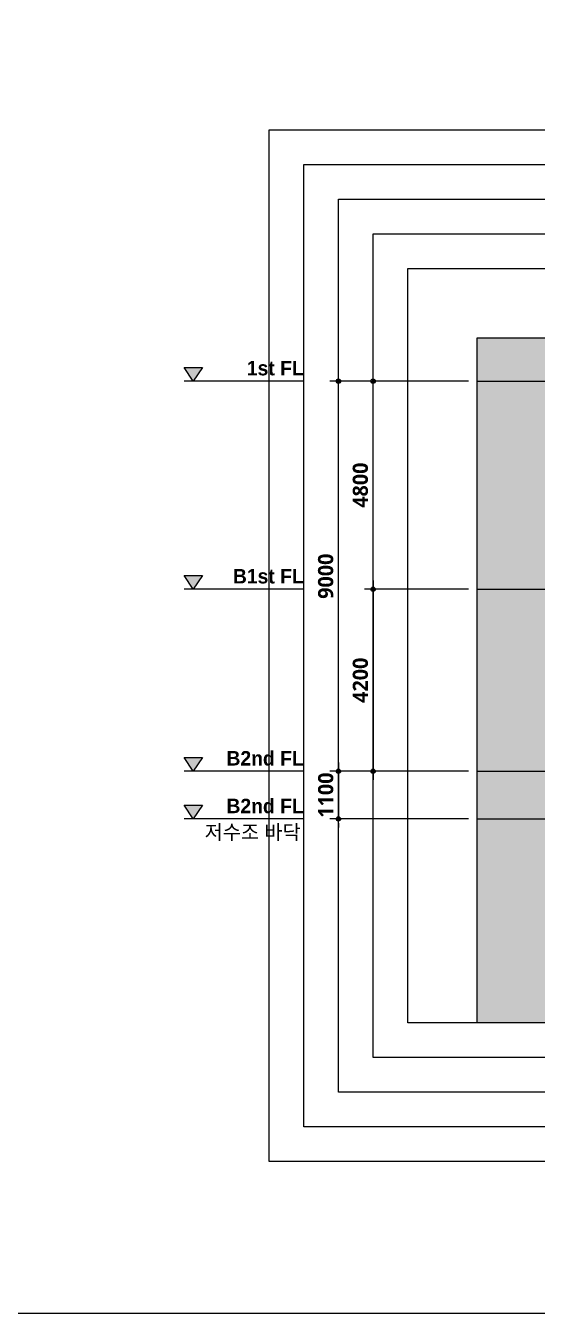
# Model space of a CAD drawing. Header units: millimetres. Extents: x 0 to 168000, y 0 to 59400.
# Drawn here: x 120105 to 131906, y 0 to 29700 of the extents above; entities that cross this region are included whole.
import ezdxf
from ezdxf.enums import TextEntityAlignment as Align

# ---------------------------------------------------------------- set-up
doc = ezdxf.new("R2010")
doc.units = ezdxf.units.MM
doc.header["$LTSCALE"] = 100
doc.linetypes.add('주단면도-1$0$STD_CENTER', pattern=[66, 60, -2, 2, -2])
doc.layers.get('Defpoints').update_dxf_attribs({"color": 153})
for name, color, linetype in [('A-MARK', 7, 'Continuous'), ('A-ST-AXIS-DIM', 7, 'Continuous'), ('AA-XXXX-TXT2', 3, 'Continuous'), ('land-sol', 252, 'Continuous'), ('주단면도-1$0$A-ST-AXIS-CEN', 252, '주단면도-1$0$STD_CENTER')]:
    doc.layers.add(name, color=color, linetype=linetype)
doc.layers.add('G(그리드1)', color=185, linetype='Continuous', plot=False)
doc.styles.add('2020음성 1차', font='나눔고딕Bold.ttf')
doc.styles.add('SH_진천_나눔', font='')
doc.styles.get('SH_진천_나눔').set_extended_font_data('NanumGothic', bold=True)
doc.dimstyles.new('SHP 100', dxfattribs={"dimscale": 100, "dimtxt": 3.5, "dimasz": 1, "dimexe": 2, "dimexo": 2, "dimgap": 1, "dimtad": 1, "dimdec": 0, "dimzin": 0, "dimdsep": 46, "dimtxsty": 'SH_진천_나눔', "dimblk": 'DIMDOT', "dimcen": 0.09, "dimclrd": 256, "dimclre": 256, "dimclrt": 3, "dimadec": 0, "dimazin": 1, "dimtfac": 1, "dimtdec": 0, "dimtix": 1, "dimtmove": 2, "dimatfit": 0, "dimldrblk": 'DIMDOT', "dimfxl": 1, "dimtolj": 1, "dimtzin": 0, "dimlwd": -1, "dimlwe": -1, "dimarcsym": 0})

# ---------------------------------------------------------------- blocks, each defined once
blk = doc.blocks.new('Level - GL_Architecture-538196-단면도-1')
at = {"layer": 'A-MARK'}
blk.add_hatch(color=256, dxfattribs=at).paths.add_polyline_path([(-50332, 900), (-49732, 0), (-49132, 900)], flags=0)
for p, q in [((-50332, 900), (-49132, 900)), ((-49732, 0), (-50332, 900)), ((-49132, 900), (-49732, 0)), ((-42506, 0), (-50332, 0))]:
    blk.add_line(p, q, dxfattribs=at)
blk = doc.blocks.new('DIMDOT')
at = {"color": 0}
blk.add_line((-2, 0), (2, 0), dxfattribs=at)
for radius in [0.5, 0.25]:
    blk.add_circle((0, 0), radius, dxfattribs=at)
blk = doc.blocks.new('*D9355')
at = {"layer": 'A-ST-AXIS-DIM'}
for p, q in [((130319, 21502), (127119, 21502)), ((127319, 12602), (127319, 21402)), ((130319, 12502), (127119, 12502))]:
    blk.add_line(p, q, dxfattribs=at)
at = {"layer": 'Defpoints', "color": 0}
for p in [(127319, 21502), (130519, 21502), (130519, 12502)]:
    blk.add_point(p, dxfattribs=at)
at = {"layer": 'A-ST-AXIS-DIM', "linetype": 'ByBlock', "xscale": 100, "yscale": 100, "zscale": 100}
for p, rotation in [((127319, 21502), 90), ((127319, 12502), 270)]:
    blk.add_blockref('DIMDOT', p, dxfattribs=dict(at, rotation=rotation))
at = {"layer": 'A-ST-AXIS-DIM', "color": 3, "insert": (127026, 17002), "char_height": 350, "attachment_point": 5, "rotation": 90, "style": 'SH_진천_나눔'}
blk.add_mtext('\\A1;9000', dxfattribs=at)
blk = doc.blocks.new('*D9356')
at = {"layer": 'A-ST-AXIS-DIM'}
for p, q in [((130319, 12502), (127119, 12502)), ((127319, 12602), (127319, 12702)), ((127319, 12502), (127319, 11402)), ((130319, 11402), (127119, 11402)), ((127319, 11302), (127319, 11202))]:
    blk.add_line(p, q, dxfattribs=at)
at = {"layer": 'Defpoints', "color": 0}
for p in [(130519, 12502), (127319, 11402), (130519, 11402)]:
    blk.add_point(p, dxfattribs=at)
at = {"layer": 'A-ST-AXIS-DIM', "linetype": 'ByBlock', "xscale": 100, "yscale": 100, "zscale": 100}
for p, rotation in [((127319, 12502), 270), ((127319, 11402), 90)]:
    blk.add_blockref('DIMDOT', p, dxfattribs=dict(at, rotation=rotation))
at = {"layer": 'A-ST-AXIS-DIM', "color": 3, "insert": (127027, 11952), "char_height": 350, "attachment_point": 5, "rotation": 90, "style": 'SH_진천_나눔'}
blk.add_mtext('\\A1;1100', dxfattribs=at)
blk = doc.blocks.new('*D9357')
at = {"layer": 'A-ST-AXIS-DIM'}
for p, q in [((130319, 16702), (127919, 16702)), ((128119, 16602), (128119, 12602)), ((130319, 12502), (127919, 12502))]:
    blk.add_line(p, q, dxfattribs=at)
at = {"layer": 'Defpoints', "color": 0}
for p in [(130519, 16702), (128119, 12502), (130519, 12502)]:
    blk.add_point(p, dxfattribs=at)
at = {"layer": 'A-ST-AXIS-DIM', "linetype": 'ByBlock', "xscale": 100, "yscale": 100, "zscale": 100}
for p, rotation in [((128119, 16702), 90), ((128119, 12502), 270)]:
    blk.add_blockref('DIMDOT', p, dxfattribs=dict(at, rotation=rotation))
at = {"layer": 'A-ST-AXIS-DIM', "color": 3, "insert": (127826, 14602), "char_height": 350, "attachment_point": 5, "rotation": 90, "style": 'SH_진천_나눔'}
blk.add_mtext('\\A1;4200', dxfattribs=at)
blk = doc.blocks.new('*D9358')
at = {"layer": 'A-ST-AXIS-DIM'}
for p, q in [((130319, 21502), (127919, 21502)), ((128119, 16802), (128119, 21402)), ((130319, 16702), (127919, 16702))]:
    blk.add_line(p, q, dxfattribs=at)
at = {"layer": 'Defpoints', "color": 0}
for p in [(128119, 21502), (130519, 21502), (130519, 16702)]:
    blk.add_point(p, dxfattribs=at)
at = {"layer": 'A-ST-AXIS-DIM', "linetype": 'ByBlock', "xscale": 100, "yscale": 100, "zscale": 100}
for p, rotation in [((128119, 21502), 90), ((128119, 16702), 270)]:
    blk.add_blockref('DIMDOT', p, dxfattribs=dict(at, rotation=rotation))
at = {"layer": 'A-ST-AXIS-DIM', "color": 3, "insert": (127826, 19102), "char_height": 350, "attachment_point": 5, "rotation": 90, "style": 'SH_진천_나눔'}
blk.add_mtext('\\A1;4800', dxfattribs=at)

msp = doc.modelspace()

# ---------------------------------------------------------------- hatches: boundary and pattern name
at = {"layer": 'land-sol', "transparency": 33554687}
h = msp.add_hatch(color=256, dxfattribs=at)
h.dxf.hatch_style = 1
h.paths.add_polyline_path([(130518.8, 22502), (132618.8, 22502), (132618.8, 9702), (132518.8, 9702), (132518.8, 9642), (142118.8, 9642), (142118.8, 9702), (142719.2, 10742), (148318.8, 10742), (148318.8, 10802), (148218.8, 10802), (148218.8, 11592), (149618.8, 11592), (149618.8, 6702), (130518.8, 6702)])

# ---------------------------------------------------------------- linework, layer by layer
at = {"layer": 'Defpoints'}
msp.add_lwpolyline([(168000, 0), (168000, 59400), (84000, 59400), (84000, 0)], close=True, dxfattribs=at)
at = {"layer": 'G(그리드1)'}
for points in [[(125718.8, 27302), (154418.8, 27302), (154418.8, 3502), (125718.8, 3502)], [(126518.8, 26502), (153618.8, 26502), (153618.8, 4302), (126518.8, 4302)], [(127318.8, 25702), (152818.8, 25702), (152818.8, 5102), (127318.8, 5102)], [(128118.8, 24902), (152018.8, 24902), (152018.8, 5902), (128118.8, 5902)], [(128918.8, 24102), (151218.8, 24102), (151218.8, 6702), (128918.8, 6702)], [(130518.8, 22502), (149618.8, 22502), (149618.8, 6702), (130518.8, 6702)], [(130518.8, 22502), (132618.8, 22502), (132618.8, 9702), (132518.8, 9702), (132518.8, 9642), (142118.8, 9642), (142118.8, 9702), (142719.2, 10742), (148318.8, 10742), (148318.8, 10802), (148218.8, 10802), (148218.8, 11592), (149618.8, 11592), (149618.8, 6702), (130518.8, 6702)]]:
    msp.add_lwpolyline(points, close=True, dxfattribs=at)
at = {"layer": '주단면도-1$0$A-ST-AXIS-CEN', "linetype": 'Continuous'}
for p, q in [((130518.8, 21502), (151218.8, 21502)), ((130518.8, 16702), (151218.8, 16702)), ((130518.8, 12502), (151218.8, 12502)), ((130518.8, 11402), (151218.8, 11402))]:
    msp.add_line(p, q, dxfattribs=at)

# ---------------------------------------------------------------- block references
at = {"layer": 'A-MARK', "xscale": 0.3527336860670192, "yscale": 0.3527336860670192, "zscale": 0.3527336860670192}
for p in [(141512, 21502), (141512, 16702), (141512, 12502), (141512, 11402)]:
    msp.add_blockref('Level - GL_Architecture-538196-단면도-1', p, dxfattribs=at)

# ---------------------------------------------------------------- texts
at = {"layer": 'AA-XXXX-TXT2', "style": '2020음성 1차'}
for s, p in [('1st FL', (126518.8, 21802)), ('B1st FL', (126518.8, 17002)), ('B2nd FL', (126518.8, 12802)), ('B2nd FL', (126518.8, 11702)), ('저수조 바닥', (126448.6, 11097.4))]:
    msp.add_text(s, height=333.33, dxfattribs=at).set_placement(p, align=Align.MIDDLE_RIGHT)

# ---------------------------------------------------------------- dimensions: what is measured, and where the dimension line sits
at = {"layer": 'A-ST-AXIS-DIM'}
for base, p1, p2, angle, picture, middle in [((127318.8, 21502), (130518.8, 12502), (130518.8, 21502), 90, '*D9355', (127025.6, 17002)), ((128118.8, 21502), (130518.8, 16702), (130518.8, 21502), 90, '*D9358', (127825.6, 19102)), ((128118.8, 12502), (130518.8, 16702), (130518.8, 12502), 270, '*D9357', (127826.4, 14602)), ((127318.8, 11402), (130518.8, 12502), (130518.8, 11402), 270, '*D9356', (127026.9, 11952))]:
    dim = msp.add_linear_dim(base=base, p1=p1, p2=p2, angle=angle, dimstyle='SHP 100', override={"dimtxsty": 'SH_진천_나눔', "dimldrblk": 'DIMDOT'}, dxfattribs=at)
    dim.commit()
    dim.dimension.update_dxf_attribs({"geometry": picture, "text_midpoint": middle})

doc.saveas('drawing.dxf')
